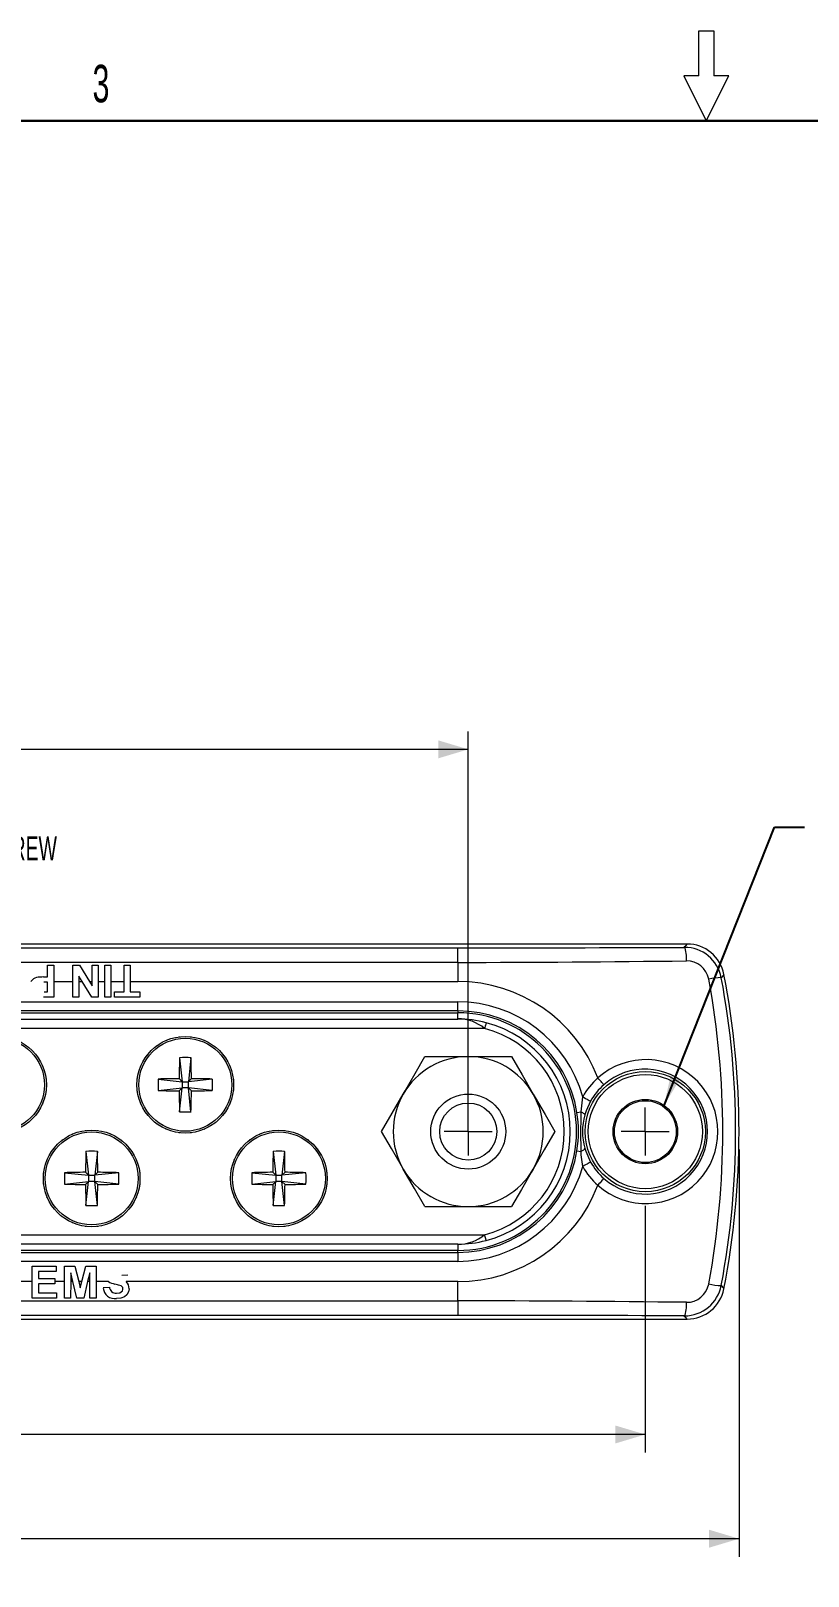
# Model space of a CAD drawing. Header units: inches. Extents: x 0.2 to 16.8, y 0.2 to 10.8.
# Drawn here: x 6.25 to 8.84, y 5.65 to 10.8 of the extents above; entities that cross this region are included whole.
import ezdxf

# ---------------------------------------------------------------- set-up
doc = ezdxf.new("R2010")
doc.units = ezdxf.units.IN
doc.header["$MEASUREMENT"] = 0
doc.styles.add('SLDTEXTSTYLE0', font='TXT', dxfattribs={"width": 0.605})
doc.dimstyles.new('SLDDIMSTYLE0', dxfattribs={"dimtxt": 0.08, "dimasz": 0.1, "dimexe": 0, "dimexo": 0.0625, "dimgap": 0.02, "dimtad": 0, "dimtih": 1, "dimtoh": 1, "dimdec": 3, "dimzin": 12, "dimdsep": 46, "dimtxsty": 'SLDTEXTSTYLE0', "dimsah": 1, "dimcen": 0.09, "dimadec": 0, "dimazin": 0, "dimtfac": 1, "dimtdec": 3, "dimtofl": 0, "dimtmove": 0, "dimatfit": 3, "dimfxl": 1, "dimtolj": 1, "dimtzin": 12, "dimarcsym": 0})
doc.dimstyles.new('SLDDIMSTYLE2', dxfattribs={"dimtxt": 0.08, "dimasz": 0.1, "dimexe": 0, "dimexo": 0.0625, "dimgap": 0.02, "dimtad": 0, "dimtih": 1, "dimtoh": 1, "dimdec": 3, "dimzin": 4, "dimdsep": 46, "dimtxsty": 'SLDTEXTSTYLE0', "dimsah": 1, "dimcen": 0.09, "dimadec": 0, "dimazin": 0, "dimtfac": 1, "dimtdec": 3, "dimtofl": 0, "dimtmove": 0, "dimatfit": 3, "dimfxl": 1, "dimtolj": 1, "dimtzin": 12, "dimarcsym": 0})
doc.dimstyles.new('SLDDIMSTYLE4', dxfattribs={"dimtxt": 0.1, "dimasz": 0.1, "dimexe": 0, "dimexo": 0.0625, "dimgap": 0.025, "dimtad": 0, "dimtih": 1, "dimtoh": 1, "dimdec": 0, "dimzin": 0, "dimdsep": 46, "dimtxsty": 'Standard', "dimsah": 1, "dimcen": 0.09, "dimadec": 0, "dimazin": 0, "dimtfac": 1, "dimtdec": 0, "dimtofl": 0, "dimtmove": 0, "dimatfit": 3, "dimfxl": 1, "dimtolj": 1, "dimtzin": 0, "dimarcsym": 0})

# ---------------------------------------------------------------- blocks, each defined once
blk = doc.blocks.new('*D8')
at = {"color": 7, "linetype": 'Continuous', "lineweight": 0}
for p, q in [((2.7342, 7.072), (2.7342, 5.7153)), ((8.6092, 7.072), (8.6092, 5.7153)), ((5.4487, 5.898), (5.4487, 5.7753)), ((5.4487, 5.898), (5.5037, 5.898)), ((5.8946, 5.898), (5.8397, 5.898)), ((5.8946, 5.898), (5.8946, 5.7753)), ((2.7342, 5.7753), (5.3496, 5.7753)), ((5.4487, 5.7753), (5.5037, 5.7753)), ((5.8946, 5.7753), (5.8397, 5.7753)), ((8.6092, 5.7753), (5.9937, 5.7753))]:
    blk.add_line(p, q, dxfattribs=at)
for points in [[(2.7342, 5.7753), (2.8342, 5.7453), (2.8342, 5.8053)], [(8.6092, 5.7753), (8.5092, 5.8053), (8.5092, 5.7453)]]:
    blk.add_solid(points, dxfattribs=at)
at = {"color": 7, "linetype": 'Continuous', "lineweight": 0, "char_height": 0.08, "attachment_point": 1, "style": 'SLDTEXTSTYLE0'}
for s, insert in [('{149.23}', (5.5037, 5.8784)), ('{5.875}', (5.5342, 5.7557))]:
    blk.add_mtext(s, dxfattribs=dict(at, insert=insert))
blk = doc.blocks.new('*D9')
at = {"color": 7, "linetype": 'Continuous', "lineweight": 0}
for p, q in [((3.0467, 7.072), (3.0467, 6.0626)), ((8.2967, 6.8846), (8.2967, 6.0626)), ((5.4487, 6.2453), (5.4487, 6.1226)), ((5.4487, 6.2453), (5.5037, 6.2453)), ((5.8946, 6.2453), (5.8397, 6.2453)), ((5.8946, 6.2453), (5.8946, 6.1226)), ((3.0467, 6.1226), (5.3496, 6.1226)), ((5.4487, 6.1226), (5.5037, 6.1226)), ((5.8946, 6.1226), (5.8397, 6.1226)), ((8.2967, 6.1226), (5.9937, 6.1226))]:
    blk.add_line(p, q, dxfattribs=at)
for points in [[(3.0467, 6.1226), (3.1467, 6.0926), (3.1467, 6.1526)], [(8.2967, 6.1226), (8.1967, 6.1526), (8.1967, 6.0926)]]:
    blk.add_solid(points, dxfattribs=at)
at = {"color": 7, "linetype": 'Continuous', "lineweight": 0, "char_height": 0.08, "attachment_point": 1, "style": 'SLDTEXTSTYLE0'}
for s, insert in [('{133.35}', (5.5037, 6.2257)), ('{5.250}', (5.5342, 6.103))]:
    blk.add_mtext(s, dxfattribs=dict(at, insert=insert))
blk = doc.blocks.new('*D10')
at = {"color": 7, "linetype": 'Continuous', "lineweight": 0}
for p, q in [((5.4487, 8.5285), (5.4487, 8.4058)), ((5.4487, 8.5285), (5.5037, 8.5285)), ((5.8946, 8.5285), (5.8397, 8.5285)), ((5.8946, 8.5285), (5.8946, 8.4058)), ((3.6367, 7.192), (3.6367, 8.4658)), ((7.7067, 7.192), (7.7067, 8.4658)), ((3.6367, 8.4058), (5.3496, 8.4058)), ((5.4487, 8.4058), (5.5037, 8.4058)), ((5.8946, 8.4058), (5.8397, 8.4058)), ((7.7067, 8.4058), (5.9937, 8.4058))]:
    blk.add_line(p, q, dxfattribs=at)
for points in [[(3.6367, 8.4058), (3.7367, 8.3758), (3.7367, 8.4358)], [(7.7067, 8.4058), (7.6067, 8.4358), (7.6067, 8.3758)]]:
    blk.add_solid(points, dxfattribs=at)
at = {"color": 7, "linetype": 'Continuous', "lineweight": 0, "char_height": 0.08, "attachment_point": 1, "style": 'SLDTEXTSTYLE0'}
for s, insert in [('{103.38}', (5.5037, 8.5089)), ('{4.070}', (5.5342, 8.3862))]:
    blk.add_mtext(s, dxfattribs=dict(at, insert=insert))
blk = doc.blocks.new('SW_CENTERMARKSYMBOL_2')
at = {"color": 7, "linetype": 'Continuous', "lineweight": 0}
for q in [(0, 0.08), (-0.08, 0), (0, -0.08), (0.08, 0)]:
    blk.add_line((0, 0), q, dxfattribs=at)
blk = doc.blocks.new('SW_CENTERMARKSYMBOL_3')
at = {"color": 7, "linetype": 'Continuous', "lineweight": 0}
for q in [(0, 0.08), (-0.08, 0), (0, -0.08), (0.08, 0)]:
    blk.add_line((0, 0), q, dxfattribs=at)

msp = doc.modelspace()

# ---------------------------------------------------------------- linework, layer by layer
at = {"color": 7, "linetype": 'Continuous', "lineweight": 0}
for p, q in [((8.475, 10.65), (8.475, 10.8)), ((8.475, 10.8), (8.525, 10.8)), ((8.525, 10.8), (8.525, 10.65)), ((8.475, 10.65), (8.425, 10.65)), ((8.425, 10.65), (8.5, 10.5)), ((8.5, 10.5), (8.575, 10.65)), ((8.575, 10.65), (8.525, 10.65)), ((3.6717, 7.7447), (7.6717, 7.7447)), ((7.6717, 7.6959), (7.6717, 7.7447)), ((7.6717, 7.6959), (3.6717, 7.6959)), ((7.6717, 7.6959), (7.6717, 7.632)), ((6.3253, 7.632), (6.3884, 7.632)), ((6.409, 7.632), (6.4202, 7.632)), ((6.4442, 7.632), (6.4529, 7.632)), ((6.4735, 7.632), (6.4954, 7.632)), ((6.516, 7.632), (6.5599, 7.632)), ((6.5805, 7.632), (7.6717, 7.632)), ((3.6717, 7.5644), (7.6717, 7.5644)), ((7.6717, 7.5344), (3.6717, 7.5344)), ((3.6717, 7.528), (7.6717, 7.528)), ((7.6717, 7.5344), (7.6717, 7.5644)), ((7.6717, 7.5344), (7.6717, 7.528)), ((7.6717, 7.507), (7.6717, 7.528)), ((7.7613, 7.4755), (3.5821, 7.4755)), ((8.0825, 7.198), (8.0882, 7.2481)), ((8.069, 7.1959), (8.0825, 7.198)), ((8.069, 7.0682), (8.0825, 7.066)), ((3.5821, 6.7885), (7.7613, 6.7885)), ((7.6717, 6.7569), (7.6717, 6.736)), ((7.6717, 6.736), (3.6717, 6.736)), ((3.6717, 6.7296), (7.6717, 6.7296)), ((7.6717, 6.6996), (3.6717, 6.6996)), ((7.6717, 6.7296), (7.6717, 6.736)), ((7.6717, 6.7296), (7.6717, 6.6996)), ((6.2537, 6.632), (6.1985, 6.632)), ((6.361, 6.632), (6.3291, 6.632)), ((6.3892, 6.632), (6.382, 6.632)), ((6.4189, 6.632), (6.4086, 6.632)), ((6.4456, 6.632), (6.4383, 6.632)), ((6.5075, 6.632), (6.4666, 6.632)), ((7.6717, 6.632), (6.5668, 6.632)), ((7.6717, 6.5681), (7.6717, 6.632)), ((3.6717, 6.5681), (7.6717, 6.5681)), ((7.6717, 6.5681), (7.6717, 6.5193)), ((7.6717, 6.5193), (3.6717, 6.5193))]:
    msp.add_line(p, q, dxfattribs=at)
at = {"color": 7, "linetype": 'Continuous', "lineweight": 30}
msp.add_line((16.5, 10.5), (0.5, 10.5), dxfattribs=at)
at = {"color": 7, "linetype": 'Continuous', "lineweight": 15}
for p, q in [((8.4362, 7.757), (2.9072, 7.757)), ((6.3047, 7.687), (6.3253, 7.687)), ((6.3047, 7.6472), (6.3047, 7.687)), ((6.3253, 7.687), (6.3253, 7.632)), ((6.3884, 7.687), (6.4106, 7.687)), ((6.3884, 7.632), (6.3884, 7.687)), ((6.4106, 7.687), (6.4442, 7.632)), ((6.4529, 7.687), (6.4735, 7.687)), ((6.4529, 7.632), (6.4529, 7.687)), ((6.4735, 7.687), (6.4735, 7.632)), ((6.4954, 7.687), (6.516, 7.687)), ((6.4954, 7.632), (6.4954, 7.687)), ((6.516, 7.687), (6.516, 7.632)), ((6.5599, 7.687), (6.5805, 7.687)), ((6.5599, 7.632), (6.5599, 7.687)), ((6.5805, 7.687), (6.5805, 7.632)), ((6.2907, 7.6472), (6.3047, 7.6472)), ((6.3047, 7.6294), (6.2924, 7.6294)), ((6.3047, 7.5978), (6.3047, 7.6294)), ((6.3253, 7.632), (6.3253, 7.58)), ((6.3884, 7.58), (6.3884, 7.632)), ((6.409, 7.6503), (6.409, 7.632)), ((6.4202, 7.632), (6.409, 7.6503)), ((6.409, 7.632), (6.409, 7.58)), ((6.452, 7.58), (6.4202, 7.632)), ((6.4442, 7.632), (6.4529, 7.6178)), ((6.4529, 7.6178), (6.4529, 7.632)), ((6.4735, 7.632), (6.4735, 7.58)), ((6.4954, 7.58), (6.4954, 7.632)), ((6.516, 7.632), (6.516, 7.58)), ((6.5599, 7.5978), (6.5599, 7.632)), ((6.5805, 7.632), (6.5805, 7.5978)), ((6.3253, 7.58), (6.2911, 7.58)), ((6.2939, 7.5978), (6.3047, 7.5978)), ((6.409, 7.58), (6.3884, 7.58)), ((6.4735, 7.58), (6.452, 7.58)), ((6.516, 7.58), (6.4954, 7.58)), ((6.5283, 7.5978), (6.5599, 7.5978)), ((6.5283, 7.58), (6.5283, 7.5978)), ((6.612, 7.58), (6.5283, 7.58)), ((6.5805, 7.5978), (6.612, 7.5978)), ((6.612, 7.5978), (6.612, 7.58)), ((3.6717, 7.507), (7.6717, 7.507)), ((6.6653, 7.416), (6.6681, 7.4176)), ((6.6653, 7.416), (6.6655, 7.4156)), ((6.6992, 7.4355), (6.702, 7.4372)), ((6.7022, 7.4368), (6.702, 7.4372)), ((6.7424, 7.448), (6.7424, 7.4476)), ((6.7424, 7.448), (6.7457, 7.448)), ((6.7816, 7.448), (6.7849, 7.448)), ((6.7849, 7.4476), (6.7849, 7.448)), ((6.8253, 7.4372), (6.8251, 7.4368)), ((6.8253, 7.4372), (6.8281, 7.4355)), ((6.8592, 7.4176), (6.862, 7.416)), ((6.8618, 7.4156), (6.862, 7.416)), ((6.2676, 7.3864), (6.2673, 7.3862)), ((6.2676, 7.3864), (6.2693, 7.3835)), ((6.6341, 7.3835), (6.6357, 7.3864)), ((6.6361, 7.3862), (6.6357, 7.3864)), ((6.7446, 7.3781), (6.7534, 7.2983)), ((6.7827, 7.3781), (6.7739, 7.2983)), ((6.8916, 7.3864), (6.8913, 7.3862)), ((6.8916, 7.3864), (6.8933, 7.3835)), ((7.5623, 7.382), (7.7067, 7.382)), ((7.7067, 7.382), (7.851, 7.382)), ((6.2872, 7.3525), (6.2888, 7.3496)), ((6.2885, 7.3494), (6.2888, 7.3496)), ((6.6145, 7.3496), (6.6161, 7.3525)), ((6.6145, 7.3496), (6.6148, 7.3494)), ((6.9112, 7.3525), (6.9128, 7.3496)), ((6.9125, 7.3494), (6.9128, 7.3496)), ((6.2997, 7.3092), (6.2993, 7.3092)), ((6.2993, 7.2668), (6.2997, 7.2668)), ((6.2997, 7.3092), (6.2997, 7.3059)), ((6.2997, 7.2701), (6.2997, 7.2668)), ((6.6041, 7.3092), (6.6037, 7.3092)), ((6.6037, 7.3059), (6.6037, 7.3092)), ((6.6037, 7.2668), (6.6037, 7.2701)), ((6.6037, 7.2668), (6.6041, 7.2668)), ((6.6736, 7.307), (6.7534, 7.2983)), ((6.6736, 7.269), (6.7534, 7.2778)), ((6.7534, 7.2983), (6.7433, 7.3084)), ((6.7433, 7.2676), (6.7534, 7.2778)), ((6.7446, 7.1979), (6.7534, 7.2778)), ((6.7534, 7.2983), (6.7739, 7.2983)), ((6.7534, 7.2983), (6.7534, 7.2778)), ((6.7739, 7.2778), (6.7534, 7.2778)), ((6.784, 7.3084), (6.7739, 7.2983)), ((6.8537, 7.307), (6.7739, 7.2983)), ((6.7739, 7.2778), (6.7739, 7.2983)), ((6.7739, 7.2778), (6.784, 7.2676)), ((6.8537, 7.269), (6.7739, 7.2778)), ((6.7827, 7.1979), (6.7739, 7.2778)), ((6.9237, 7.3092), (6.9233, 7.3092)), ((6.9233, 7.2668), (6.9237, 7.2668)), ((6.9237, 7.3092), (6.9237, 7.3059)), ((6.9237, 7.2701), (6.9237, 7.2668)), ((6.2888, 7.2264), (6.2872, 7.2235)), ((6.2888, 7.2264), (6.2885, 7.2266)), ((6.6148, 7.2266), (6.6145, 7.2264)), ((6.6161, 7.2235), (6.6145, 7.2264)), ((6.9128, 7.2264), (6.9112, 7.2235)), ((6.9128, 7.2264), (6.9125, 7.2266)), ((6.2673, 7.1898), (6.2676, 7.1896)), ((6.2693, 7.1925), (6.2676, 7.1896)), ((6.6357, 7.1896), (6.6341, 7.1925)), ((6.6357, 7.1896), (6.6361, 7.1898)), ((6.6655, 7.1604), (6.6653, 7.16)), ((6.6681, 7.1584), (6.6653, 7.16)), ((6.862, 7.16), (6.8592, 7.1584)), ((6.862, 7.16), (6.8618, 7.1604)), ((6.8913, 7.1898), (6.8916, 7.1896)), ((6.8933, 7.1925), (6.8916, 7.1896)), ((6.3872, 7.1235), (6.39, 7.1252)), ((6.3902, 7.1248), (6.39, 7.1252)), ((6.4304, 7.136), (6.4304, 7.1356)), ((6.4304, 7.136), (6.4337, 7.136)), ((6.4696, 7.136), (6.4729, 7.136)), ((6.4729, 7.1356), (6.4729, 7.136)), ((6.5133, 7.1252), (6.5131, 7.1248)), ((6.5133, 7.1252), (6.5161, 7.1235)), ((6.702, 7.1388), (6.6992, 7.1405)), ((6.702, 7.1388), (6.7022, 7.1392)), ((6.7424, 7.1284), (6.7424, 7.128)), ((6.7457, 7.128), (6.7424, 7.128)), ((6.7849, 7.128), (6.7816, 7.128)), ((6.7849, 7.128), (6.7849, 7.1284)), ((6.8251, 7.1392), (6.8253, 7.1388)), ((6.8281, 7.1405), (6.8253, 7.1388)), ((7.0112, 7.1235), (7.014, 7.1252)), ((7.0142, 7.1248), (7.014, 7.1252)), ((7.0544, 7.136), (7.0544, 7.1356)), ((7.0544, 7.136), (7.0577, 7.136)), ((7.0936, 7.136), (7.0969, 7.136)), ((7.0969, 7.1356), (7.0969, 7.136)), ((7.1373, 7.1252), (7.1371, 7.1248)), ((7.1373, 7.1252), (7.1401, 7.1235)), ((6.3221, 7.0715), (6.3237, 7.0744)), ((6.3241, 7.0742), (6.3237, 7.0744)), ((6.3533, 7.104), (6.3561, 7.1056)), ((6.3533, 7.104), (6.3535, 7.1036)), ((6.4326, 7.0661), (6.4414, 6.9863)), ((6.4707, 7.0661), (6.4619, 6.9863)), ((6.5472, 7.1056), (6.55, 7.104)), ((6.5498, 7.1036), (6.55, 7.104)), ((6.5796, 7.0744), (6.5793, 7.0742)), ((6.5796, 7.0744), (6.5813, 7.0715)), ((6.9461, 7.0715), (6.9477, 7.0744)), ((6.9481, 7.0742), (6.9477, 7.0744)), ((6.9773, 7.104), (6.9801, 7.1056)), ((6.9773, 7.104), (6.9775, 7.1036)), ((7.0566, 7.0661), (7.0654, 6.9863)), ((7.0947, 7.0661), (7.0859, 6.9863)), ((7.1712, 7.1056), (7.174, 7.104)), ((7.1738, 7.1036), (7.174, 7.104)), ((7.2036, 7.0744), (7.2033, 7.0742)), ((7.2036, 7.0744), (7.2053, 7.0715)), ((6.3025, 7.0376), (6.3041, 7.0405)), ((6.3025, 7.0376), (6.3028, 7.0374)), ((6.5992, 7.0405), (6.6008, 7.0376)), ((6.6005, 7.0374), (6.6008, 7.0376)), ((6.9265, 7.0376), (6.9281, 7.0405)), ((6.9265, 7.0376), (6.9268, 7.0374)), ((7.2232, 7.0405), (7.2248, 7.0376)), ((7.2245, 7.0374), (7.2248, 7.0376)), ((6.2921, 6.9972), (6.2917, 6.9972)), ((6.2917, 6.9939), (6.2917, 6.9972)), ((6.2917, 6.9548), (6.2917, 6.9581)), ((6.2917, 6.9548), (6.2921, 6.9548)), ((6.3616, 6.995), (6.4414, 6.9863)), ((6.3616, 6.957), (6.4414, 6.9658)), ((6.4414, 6.9863), (6.4313, 6.9964)), ((6.4313, 6.9556), (6.4414, 6.9658)), ((6.4326, 6.8859), (6.4414, 6.9658)), ((6.4414, 6.9863), (6.4619, 6.9863)), ((6.4414, 6.9863), (6.4414, 6.9658)), ((6.4619, 6.9658), (6.4414, 6.9658)), ((6.472, 6.9964), (6.4619, 6.9863)), ((6.5417, 6.995), (6.4619, 6.9863)), ((6.4619, 6.9658), (6.4619, 6.9863)), ((6.4707, 6.8859), (6.4619, 6.9658)), ((6.4619, 6.9658), (6.472, 6.9556)), ((6.5417, 6.957), (6.4619, 6.9658)), ((6.6117, 6.9972), (6.6113, 6.9972)), ((6.6113, 6.9548), (6.6117, 6.9548)), ((6.6117, 6.9972), (6.6117, 6.9939)), ((6.6117, 6.9581), (6.6117, 6.9548)), ((6.9161, 6.9972), (6.9157, 6.9972)), ((6.9157, 6.9939), (6.9157, 6.9972)), ((6.9157, 6.9548), (6.9157, 6.9581)), ((6.9157, 6.9548), (6.9161, 6.9548)), ((6.9856, 6.995), (7.0654, 6.9863)), ((6.9856, 6.957), (7.0654, 6.9658)), ((7.0654, 6.9863), (7.0553, 6.9964)), ((7.0553, 6.9556), (7.0654, 6.9658)), ((7.0566, 6.8859), (7.0654, 6.9658)), ((7.0654, 6.9863), (7.0859, 6.9863)), ((7.0654, 6.9863), (7.0654, 6.9658)), ((7.0859, 6.9658), (7.0654, 6.9658)), ((7.096, 6.9964), (7.0859, 6.9863)), ((7.1657, 6.995), (7.0859, 6.9863)), ((7.0859, 6.9658), (7.0859, 6.9863)), ((7.0859, 6.9658), (7.096, 6.9556)), ((7.1657, 6.957), (7.0859, 6.9658)), ((7.0947, 6.8859), (7.0859, 6.9658)), ((7.2357, 6.9972), (7.2353, 6.9972)), ((7.2353, 6.9548), (7.2357, 6.9548)), ((7.2357, 6.9972), (7.2357, 6.9939)), ((7.2357, 6.9581), (7.2357, 6.9548)), ((6.3028, 6.9146), (6.3025, 6.9144)), ((6.3041, 6.9115), (6.3025, 6.9144)), ((6.6008, 6.9144), (6.5992, 6.9115)), ((6.6008, 6.9144), (6.6005, 6.9146)), ((6.9268, 6.9146), (6.9265, 6.9144)), ((6.9281, 6.9115), (6.9265, 6.9144)), ((7.2248, 6.9144), (7.2232, 6.9115)), ((7.2248, 6.9144), (7.2245, 6.9146)), ((6.3237, 6.8776), (6.3221, 6.8805)), ((6.3237, 6.8776), (6.3241, 6.8778)), ((6.5793, 6.8778), (6.5796, 6.8776)), ((6.5813, 6.8805), (6.5796, 6.8776)), ((6.9477, 6.8776), (6.9461, 6.8805)), ((6.9477, 6.8776), (6.9481, 6.8778)), ((7.2033, 6.8778), (7.2036, 6.8776)), ((7.2053, 6.8805), (7.2036, 6.8776)), ((7.5623, 6.882), (7.7067, 6.882)), ((7.7067, 6.882), (7.851, 6.882)), ((6.3535, 6.8484), (6.3533, 6.848)), ((6.3561, 6.8464), (6.3533, 6.848)), ((6.39, 6.8268), (6.3872, 6.8285)), ((6.39, 6.8268), (6.3902, 6.8272)), ((6.4304, 6.8164), (6.4304, 6.816)), ((6.4337, 6.816), (6.4304, 6.816)), ((6.4729, 6.816), (6.4696, 6.816)), ((6.4729, 6.816), (6.4729, 6.8164)), ((6.5131, 6.8272), (6.5133, 6.8268)), ((6.5161, 6.8285), (6.5133, 6.8268)), ((6.55, 6.848), (6.5472, 6.8464)), ((6.55, 6.848), (6.5498, 6.8484)), ((6.9775, 6.8484), (6.9773, 6.848)), ((6.9801, 6.8464), (6.9773, 6.848)), ((7.014, 6.8268), (7.0112, 6.8285)), ((7.014, 6.8268), (7.0142, 6.8272)), ((7.0544, 6.8164), (7.0544, 6.816)), ((7.0577, 6.816), (7.0544, 6.816)), ((7.0969, 6.816), (7.0936, 6.816)), ((7.0969, 6.816), (7.0969, 6.8164)), ((7.1371, 6.8272), (7.1373, 6.8268)), ((7.1401, 6.8285), (7.1373, 6.8268)), ((7.174, 6.848), (7.1712, 6.8464)), ((7.174, 6.848), (7.1738, 6.8484)), ((7.6717, 6.757), (3.6717, 6.757)), ((6.2537, 6.684), (6.3332, 6.684)), ((6.2537, 6.632), (6.2537, 6.684)), ((6.2743, 6.6662), (6.2743, 6.6428)), ((6.3332, 6.6662), (6.2743, 6.6662)), ((6.2743, 6.6428), (6.3291, 6.6428)), ((6.3291, 6.6428), (6.3291, 6.632)), ((6.3332, 6.684), (6.3332, 6.6662)), ((6.361, 6.684), (6.3958, 6.684)), ((6.361, 6.632), (6.361, 6.684)), ((6.3822, 6.6612), (6.382, 6.632)), ((6.3892, 6.632), (6.3822, 6.6612)), ((6.3958, 6.684), (6.4086, 6.632)), ((6.4189, 6.632), (6.4318, 6.684)), ((6.4318, 6.684), (6.4666, 6.684)), ((6.4453, 6.6612), (6.4383, 6.632)), ((6.4456, 6.632), (6.4453, 6.6612)), ((6.4666, 6.684), (6.4666, 6.632)), ((6.5725, 6.6538), (6.5519, 6.6525)), ((6.2537, 6.577), (6.2537, 6.632)), ((6.2743, 6.625), (6.2743, 6.5948)), ((6.3291, 6.625), (6.2743, 6.625)), ((6.2743, 6.5948), (6.3346, 6.5948)), ((6.3291, 6.632), (6.3291, 6.625)), ((6.3346, 6.5948), (6.3346, 6.577)), ((6.361, 6.577), (6.361, 6.632)), ((6.382, 6.632), (6.3815, 6.577)), ((6.4023, 6.577), (6.3892, 6.632)), ((6.4086, 6.632), (6.4138, 6.611)), ((6.4138, 6.611), (6.4189, 6.632)), ((6.4383, 6.632), (6.4252, 6.577)), ((6.446, 6.577), (6.4456, 6.632)), ((6.4666, 6.632), (6.4666, 6.577)), ((6.4902, 6.6127), (6.5108, 6.614)), ((6.3346, 6.577), (6.2537, 6.577)), ((6.3815, 6.577), (6.361, 6.577)), ((6.4252, 6.577), (6.4023, 6.577)), ((6.4666, 6.577), (6.446, 6.577)), ((2.9072, 6.507), (8.4362, 6.507))]:
    msp.add_line(p, q, dxfattribs=at)
at = {"color": 7, "linetype": 'Continuous', "lineweight": 0, "flags": 128}
for points in [[(8.4271, 7.746), (8.4313, 7.7511), (8.4362, 7.757)], [(8.5588, 7.6559), (8.5517, 7.6468), (8.5499, 7.6446)], [(7.7663, 7.4949), (7.7662, 7.4945), (7.7659, 7.4934), (7.7655, 7.4916), (7.7648, 7.4892), (7.7641, 7.4863), (7.7632, 7.4829), (7.7623, 7.4793), (7.7613, 7.4755)], [(8.1585, 7.2883), (8.158, 7.2888), (8.1568, 7.2902), (8.1549, 7.2923), (8.1524, 7.2951), (8.1495, 7.2985), (8.1461, 7.3023), (8.1424, 7.3064), (8.1386, 7.3107)], [(8.0882, 7.2481), (8.0932, 7.2453), (8.098, 7.2426), (8.1025, 7.2401), (8.1064, 7.2379), (8.1097, 7.2361), (8.1122, 7.2347), (8.1138, 7.2338), (8.1144, 7.2335)], [(8.1144, 7.2335), (8.0996, 7.2011), (8.0952, 7.1875)], [(8.0825, 7.198), (8.0854, 7.1966), (8.088, 7.1952), (8.0902, 7.1938), (8.0921, 7.1924), (8.0936, 7.191), (8.0946, 7.1897), (8.0951, 7.1885), (8.0952, 7.1875)], [(8.0825, 7.066), (8.0854, 7.0674), (8.088, 7.0688), (8.0902, 7.0703), (8.0921, 7.0717), (8.0936, 7.073), (8.0946, 7.0743), (8.0951, 7.0755), (8.0952, 7.0765)], [(8.0882, 7.0159), (8.0833, 7.0544), (8.0825, 7.066)], [(8.0952, 7.0765), (8.0984, 7.0663), (8.1144, 7.0305)], [(8.1144, 7.0305), (8.1138, 7.0302), (8.1122, 7.0293), (8.1097, 7.0279), (8.1064, 7.0261), (8.1025, 7.0239), (8.098, 7.0214), (8.0932, 7.0187), (8.0882, 7.0159)], [(8.1585, 6.9757), (8.158, 6.9752), (8.1568, 6.9738), (8.1549, 6.9717), (8.1524, 6.9689), (8.1495, 6.9655), (8.1461, 6.9617), (8.1424, 6.9576), (8.1386, 6.9533)], [(7.7663, 6.7691), (7.7662, 6.7695), (7.7659, 6.7706), (7.7655, 6.7724), (7.7648, 6.7748), (7.7641, 6.7777), (7.7632, 6.7811), (7.7623, 6.7847), (7.7613, 6.7885)], [(8.5499, 6.6194), (8.5559, 6.6118), (8.5588, 6.6081)], [(8.4362, 6.507), (8.4313, 6.5129), (8.4271, 6.518)]]:
    msp.add_lwpolyline(points, dxfattribs=at)
at = {"color": 7, "linetype": 'Continuous', "lineweight": 15, "flags": 128}
for points in [[(7.4902, 7.257), (7.4964, 7.2679), (7.5295, 7.3251), (7.5623, 7.382)], [(7.851, 7.382), (7.8862, 7.3211), (7.9232, 7.257)], [(7.418, 7.132), (7.4532, 7.1929), (7.4902, 7.257)], [(7.9232, 7.257), (7.9294, 7.2461), (7.9625, 7.1889), (7.9953, 7.132)], [(7.4902, 7.007), (7.4839, 7.0179), (7.4509, 7.0751), (7.418, 7.132)], [(7.9953, 7.132), (7.9602, 7.0711), (7.9232, 7.007)], [(7.5623, 6.882), (7.5271, 6.9429), (7.4902, 7.007)], [(7.9232, 7.007), (7.9169, 6.9961), (7.8839, 6.9389), (7.851, 6.882)], [(6.5766, 6.6084), (6.5747, 6.5977), (6.5692, 6.5882), (6.5609, 6.5813), (6.5485, 6.5769), (6.534, 6.5756)], [(6.5346, 6.5935), (6.545, 6.5949), (6.5501, 6.5975), (6.5541, 6.6017), (6.5557, 6.6054), (6.556, 6.6082)], [(6.556, 6.6082), (6.5552, 6.6125), (6.5534, 6.6151), (6.55, 6.6176), (6.546, 6.6193)]]:
    msp.add_lwpolyline(points, dxfattribs=at)
at = {"color": 7, "linetype": 'Continuous', "lineweight": 15}
for centre, radius in [((6.1397, 7.288), 0.161), ((6.7637, 7.288), 0.161), ((7.7067, 7.132), 0.125), ((7.7067, 7.132), 0.095), ((8.2967, 7.132), 0.1074), ((8.2967, 7.132), 0.103), ((6.4517, 6.976), 0.161), ((7.0757, 6.976), 0.161)]:
    msp.add_circle(centre, radius, dxfattribs=at)
at = {"color": 7, "linetype": 'Continuous', "lineweight": 0}
for centre, radius in [((6.1397, 7.288), 0.1549), ((6.7637, 7.288), 0.1549), ((8.2967, 7.132), 0.2003), ((8.2967, 7.132), 0.1903), ((6.4517, 6.976), 0.1549), ((7.0757, 6.976), 0.1549)]:
    msp.add_circle(centre, radius, dxfattribs=at)
for centre, radius, start, end in [((7.8462, 139.7832), 132.0386, 269.924267, 270.252065), ((8.3286, 7.7116), 0.1056, 354.2101, 21.1436), ((8.4275, 7.6214), 0.1246, 10.744, 90.2119), ((7.5079, 88.7292), 81.0336, 270.115758, 270.65454), ((8.4346, 7.6259), 0.075, 10.7993, 90.7244), ((7.6717, 7.132), 0.5, 20.9437, 90), ((8.5543, 7.4496), 0.1956, 91.2797, 103.6049), ((5.76, 7.132), 2.7948, 349.5314, 10.4686), ((5.8281, 7.132), 2.7697, 349.3337, 10.6663), ((7.6717, 7.132), 0.4324, 15.5682, 90), ((7.6717, 7.132), 0.4024, 9.1293, 90), ((7.6717, 7.132), 0.396, 270, 90), ((7.6711, 7.3664), 0.1415, 50.4361, 89.7872), ((7.6717, 7.132), 0.355, 284.621, 75.379), ((8.2987, 7.132), 0.24, 228.1513, 131.8487), ((8.2961, 7.132), 0.2082, 228.6285, 131.3715), ((8.2967, 7.132), 0.2386, 131.484, 150.8921), ((8.2967, 7.132), 0.2086, 131.484, 150.8921), ((9.8656, 7.1264), 1.7846, 177.7013, 182.2987), ((8.2898, 7.132), 0.2023, 164.0875, 195.9125), ((7.6717, 7.132), 0.4024, 270, 350.8707), ((7.6717, 7.132), 0.4324, 270, 344.4318), ((8.2967, 7.132), 0.2386, 209.1079, 228.516), ((8.2967, 7.132), 0.2086, 209.1079, 228.516), ((7.6717, 7.132), 0.5, 270, 339.0563), ((7.6709, 6.8985), 0.1423, 270.2955, 309.401), ((8.4276, 6.6426), 0.1246, 269.7796, 349.2428), ((8.4348, 6.6378), 0.0747, 269.0861, 349.3871), ((8.5543, 6.8144), 0.1956, 256.3951, 268.7203), ((7.452, -80.745), 87.3136, 89.35584, 89.855871), ((8.3286, 6.5524), 0.1056, 338.8564, 5.7899), ((7.7807, -161.997), 168.5163, 89.780227, 90.037068)]:
    msp.add_arc(centre, radius, start, end, dxfattribs=at)
at = {"color": 7, "linetype": 'Continuous', "lineweight": 15}
for centre, radius, start, end in [((8.4362, 7.6321), 0.1249, 10.9721, 90.0099), ((6.2751, 7.616), 0.0305, 102.9123, 148.1791), ((6.2884, 7.5115), 0.1357, 89.0404, 98.5366), ((5.8592, 7.132), 2.75, 349.0181, 10.9819), ((7.6717, 7.132), 0.375, 75.3791, 90), ((7.6717, 7.132), 0.375, 284.621, 75.379), ((9.5151, 7.2904), 2.7718, 178.1837, 179.6281), ((6.7637, 6.9819), 0.3966, 87.2505, 92.7495), ((4.0115, 7.2904), 2.7726, 0.372, 1.8161), ((7.7067, 7.132), 0.25, 90, 150), ((7.7067, 7.132), 0.25, 30, 90), ((7.0697, 7.288), 0.3965, 177.25, 182.75), ((6.7613, 4.5363), 2.7721, 90.372, 91.8135), ((6.7613, 10.0397), 2.7721, 268.1865, 269.628), ((9.5151, 7.2856), 2.7718, 180.3719, 181.8163), ((4.0115, 7.2856), 2.7726, 358.1839, 359.628), ((6.766, 4.5363), 2.7721, 88.1865, 89.628), ((6.766, 10.0397), 2.7721, 270.372, 271.8135), ((6.4576, 7.288), 0.3967, 357.2507, 2.7493), ((7.7067, 7.132), 0.25, 150, 210), ((7.7067, 7.132), 0.25, 330, 30), ((6.7637, 7.5941), 0.3966, 267.2505, 272.7495), ((7.6805, 7.132), 0.3937, 350.6641, 9.3359), ((9.2031, 6.9784), 2.7718, 178.1837, 179.6281), ((6.4517, 6.6699), 0.3966, 87.2505, 92.7495), ((3.7003, 6.9784), 2.7718, 0.3719, 1.8163), ((9.8279, 6.9784), 2.7726, 178.1838, 179.6279), ((7.0757, 6.6699), 0.3966, 87.2505, 92.7495), ((4.3235, 6.9784), 2.7726, 0.3721, 1.8162), ((7.7067, 7.132), 0.25, 210, 270), ((7.7067, 7.132), 0.25, 270, 330), ((6.7578, 6.976), 0.3967, 177.2507, 182.7493), ((6.4493, 4.2243), 2.7721, 90.372, 91.8135), ((6.4493, 9.7277), 2.7721, 268.1865, 269.628), ((9.2031, 6.9736), 2.7718, 180.3719, 181.8163), ((3.7002, 6.9736), 2.7718, 358.1837, 359.6281), ((6.454, 4.2243), 2.7721, 88.1865, 89.628), ((6.454, 9.7277), 2.7721, 270.372, 271.8135), ((6.1456, 6.976), 0.3967, 357.2507, 2.7493), ((7.3817, 6.976), 0.3965, 177.25, 182.75), ((7.0733, 4.2243), 2.7721, 90.372, 91.8135), ((7.0733, 9.7277), 2.7721, 268.1865, 269.628), ((9.8279, 6.9736), 2.7726, 180.3721, 181.8162), ((4.3235, 6.9736), 2.7726, 358.1838, 359.6279), ((7.078, 4.2243), 2.7721, 88.1865, 89.628), ((7.078, 9.7277), 2.7721, 270.372, 271.8135), ((6.7697, 6.976), 0.3965, 357.25, 2.75), ((6.4517, 7.2821), 0.3966, 267.2505, 272.7495), ((7.0757, 7.2821), 0.3966, 267.2505, 272.7495), ((7.6717, 7.132), 0.375, 270.0004, 284.6205), ((6.5286, 6.6138), 0.0386, 185.5663, 278.1491), ((6.5419, 6.6914), 0.0687, 239.9964, 258.8861), ((6.5327, 6.6154), 0.022, 183.4586, 274.8087), ((6.4333, 6.2281), 0.4072, 73.9377, 76.4646), ((6.5447, 6.6093), 0.0319, 358.5049, 46.2352), ((8.4362, 6.6319), 0.1249, 269.9902, 349.0278)]:
    msp.add_arc(centre, radius, start, end, dxfattribs=at)

# ---------------------------------------------------------------- block references
at = {"color": 7, "linetype": 'Continuous', "lineweight": 0}
for name, p in [('SW_CENTERMARKSYMBOL_2', (7.7067, 7.132)), ('SW_CENTERMARKSYMBOL_3', (8.2967, 7.132))]:
    msp.add_blockref(name, p, dxfattribs=at)

# ---------------------------------------------------------------- texts
at = {"color": 7, "linetype": 'Continuous', "lineweight": 0, "attachment_point": 1, "style": 'SLDTEXTSTYLE0'}
for s, insert, char_height in [('{3}', (6.4546, 10.687), 0.125), ('{#8-32 SCREW}', (5.9114, 8.1155, 0.2489), 0.08)]:
    msp.add_mtext(s, dxfattribs=dict(at, insert=insert, char_height=char_height))

# ---------------------------------------------------------------- dimensions: what is measured, and where the dimension line sits
at = {"color": 7, "linetype": 'Continuous', "lineweight": 0}
for base, p1, p2, dimstyle, picture, middle in [((7.7067, 8.4058), (3.6367, 7.132), (7.7067, 7.132), 'SLDDIMSTYLE2', '*D10', (5.6717, 8.4058)), ((2.7342, 5.7753), (8.6092, 7.132), (2.7342, 7.132), 'SLDDIMSTYLE0', '*D8', (5.6717, 5.7753)), ((8.2967, 6.1226), (3.0467, 7.132), (8.2967, 6.9446), 'SLDDIMSTYLE2', '*D9', (5.6717, 6.1226))]:
    dim = msp.add_linear_dim(base=base, p1=p1, p2=p2, dimstyle=dimstyle, override={"dimtxt": 0.08, "dimasz": 0.1, "dimexe": 0.06, "dimexo": 0.06, "dimgap": 0.06, "dimzin": 12, "dimtzin": 12}, dxfattribs=at)
    dim.commit()
    dim.dimension.update_dxf_attribs({"geometry": picture, "text_midpoint": middle, "dimtype": 160})

# ---------------------------------------------------------------- leaders
msp.add_leader([(8.3594, 7.2191), (8.727, 8.1469), (8.827, 8.1469)], dimstyle='SLDDIMSTYLE4', dxfattribs=at)

doc.saveas('drawing.dxf')
